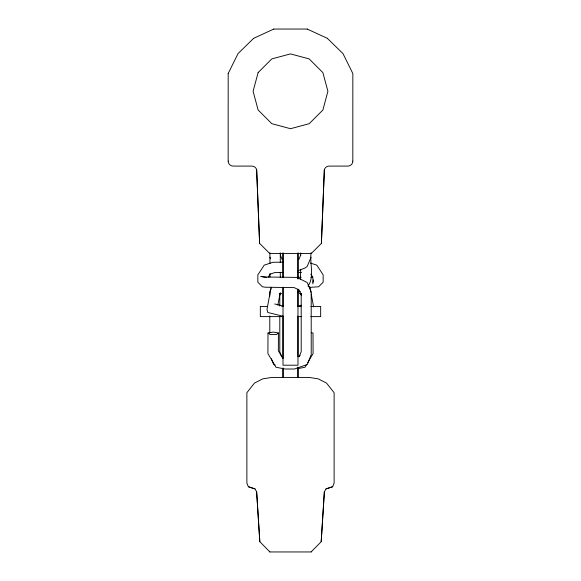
<?xml version="1.0" encoding="UTF-8"?>
<svg xmlns="http://www.w3.org/2000/svg" width="581" height="581" viewBox="0 0 581 581"><rect width="100%" height="100%" fill="white"/><g stroke="black" fill="none" stroke-linecap="round" stroke-linejoin="round"><path stroke-width="0.87" d="M228.159 161.111L228.18 73.562M269.787 333.029L269.795 315.962M269.795 296.201L269.795 291.713L271.138 288.634M279.802 316.79L279.795 351.672L281.676 356.473M279.802 306.056L279.802 293.528M283.02 315.933L283.02 365.209L297.98 365.209L297.98 289.018M283.02 306.383L283.02 287.624M283.02 253.12L283.02 277.682L283.02 252.851M297.98 356.828L297.98 316.144M297.98 306.383L297.98 289.432M297.98 253.12L297.98 278.887L297.98 252.851M300.704 269.599L300.348 279.12M300.704 255.553L300.704 252.895M311.082 252.735C309.528 263.621 314.786 276.6 308.01 286.077M282.736 358.266L278.357 350.808L278.43 332.978L273.121 332.063L267.994 333.007L267.914 353.538L275.975 367.243L285.22 369.008L294.465 369.022L307.349 364.44L311.213 354.584L311.205 291.713L307.167 282.489L296.884 277.406L264.144 276.977L260.811 276.476L266.374 277.369M269.642 253.432L311.336 253.432L321.402 243.388L324.336 169.71A4.989 4.989 0 0 1 329.129 166.093L347.859 166.093A4.989 4.989 0 0 0 352.841 161.111M321.402 243.388L324.358 169.71M311.133 551.95L321.199 541.695L324.336 491.896L325.985 488.911L332.659 486.718L334.119 483.116L334.119 392.705L326.529 383.082L318.286 378.877L309.186 377.425L271.814 377.425L262.714 378.877L254.471 383.082L246.881 392.705L246.881 483.116L248.341 486.718L255.015 488.911L256.664 491.896L259.823 541.695L269.867 551.95M321.199 541.695L324.358 491.896M313.101 282.279L313.464 279.889M271.153 287.188L266.984 309.404L267.739 312.447L283.644 316.405M277.805 305.228L280.303 292.599M299.324 356.473L301.205 351.672L301.198 293.528M298.837 259.504L300.718 255.044M311.082 257.216L307.146 266.526L304.96 268.037L297.813 270.833M279.621 295.039L280.347 293.39M228.159 73.562L238.028 53.605L253.599 38.368M299.135 356.77L300.014 355.281M306.819 364.2L305.025 367.243L297.465 368.688M307.712 362.675L313.086 353.538L313.006 333.007L311.293 332.688M268.139 277.275L270.209 274.094L274.966 272.525L283.056 272.467M278.43 332.978L276.585 334.489L270.136 334.503L267.994 333.007M279.476 294.56L281.647 293.434M253.57 38.368L273.767 29.05M332.659 486.718L325.985 488.911M297.784 306.042L301.198 305.214M297.748 292.127L300.188 291.713M310.857 277.115L312.571 277.072M309.68 287.363L318.628 286.774L323.152 282.206L323.145 274.842L319.158 268.705L316.768 265.139L310.428 263.055M297.61 277.297L301.212 277.268M283.405 262.198L272.947 262.271L264.232 265.139L257.855 274.842L257.848 282.206L262.372 286.774L265.357 287.225L294.211 287.61L299.208 290.079L301.379 295.039M269.838 551.95L311.162 551.95M273.745 29.05L307.255 29.05M267.485 306.456L260.332 306.456L260.332 316.616L282.925 316.616M281.778 306.456L283.572 306.456M297.428 306.456L301.009 306.456M310.835 306.456L320.668 306.456L320.668 316.616L310.726 316.616M298.075 316.616L301.684 316.616M297.944 272.467L301.539 272.496M255.015 488.911L248.341 486.718M307.233 29.05L327.43 38.368M274.69 303.972L283.216 306.042M275.263 365.013L273.651 364.44L271.4 358.695M308.322 286.397L309.847 287.188L310.864 292.33M299.353 293.434L301.524 294.56M327.401 38.368L342.993 53.605L352.841 73.562L352.82 161.111M228.18 161.111A4.989 4.989 0 0 0 233.17 166.093L251.871 166.093A4.989 4.989 0 0 1 256.642 169.71L259.598 243.388L269.664 253.432M310.791 274.094L312.861 277.275L312.861 283.869M280.282 255.044L282.163 259.504M269.918 257.216L270.572 258.77M311.205 294.044L313.609 306.862M300.864 293.441L301.198 295.126M256.642 491.896L259.801 541.695M256.664 169.71L259.627 243.388M280.296 252.895L280.296 262.597M269.918 252.735L269.947 263.556M283.02 287.21L283.02 358.513M280.296 272.228L280.296 277.478M269.947 273.513L269.947 277.13M283.02 368.078L283.02 377.665L283.02 368.078M297.98 367.207L297.98 377.665L297.98 367.207M258.124 72.603L253.091 91.297L258.124 109.998L271.814 123.688L290.515 128.699L309.208 123.688L322.898 109.998L327.909 91.297L322.876 72.603L309.186 58.913L290.485 53.902L271.792 58.913L258.102 72.603"/></g></svg>
